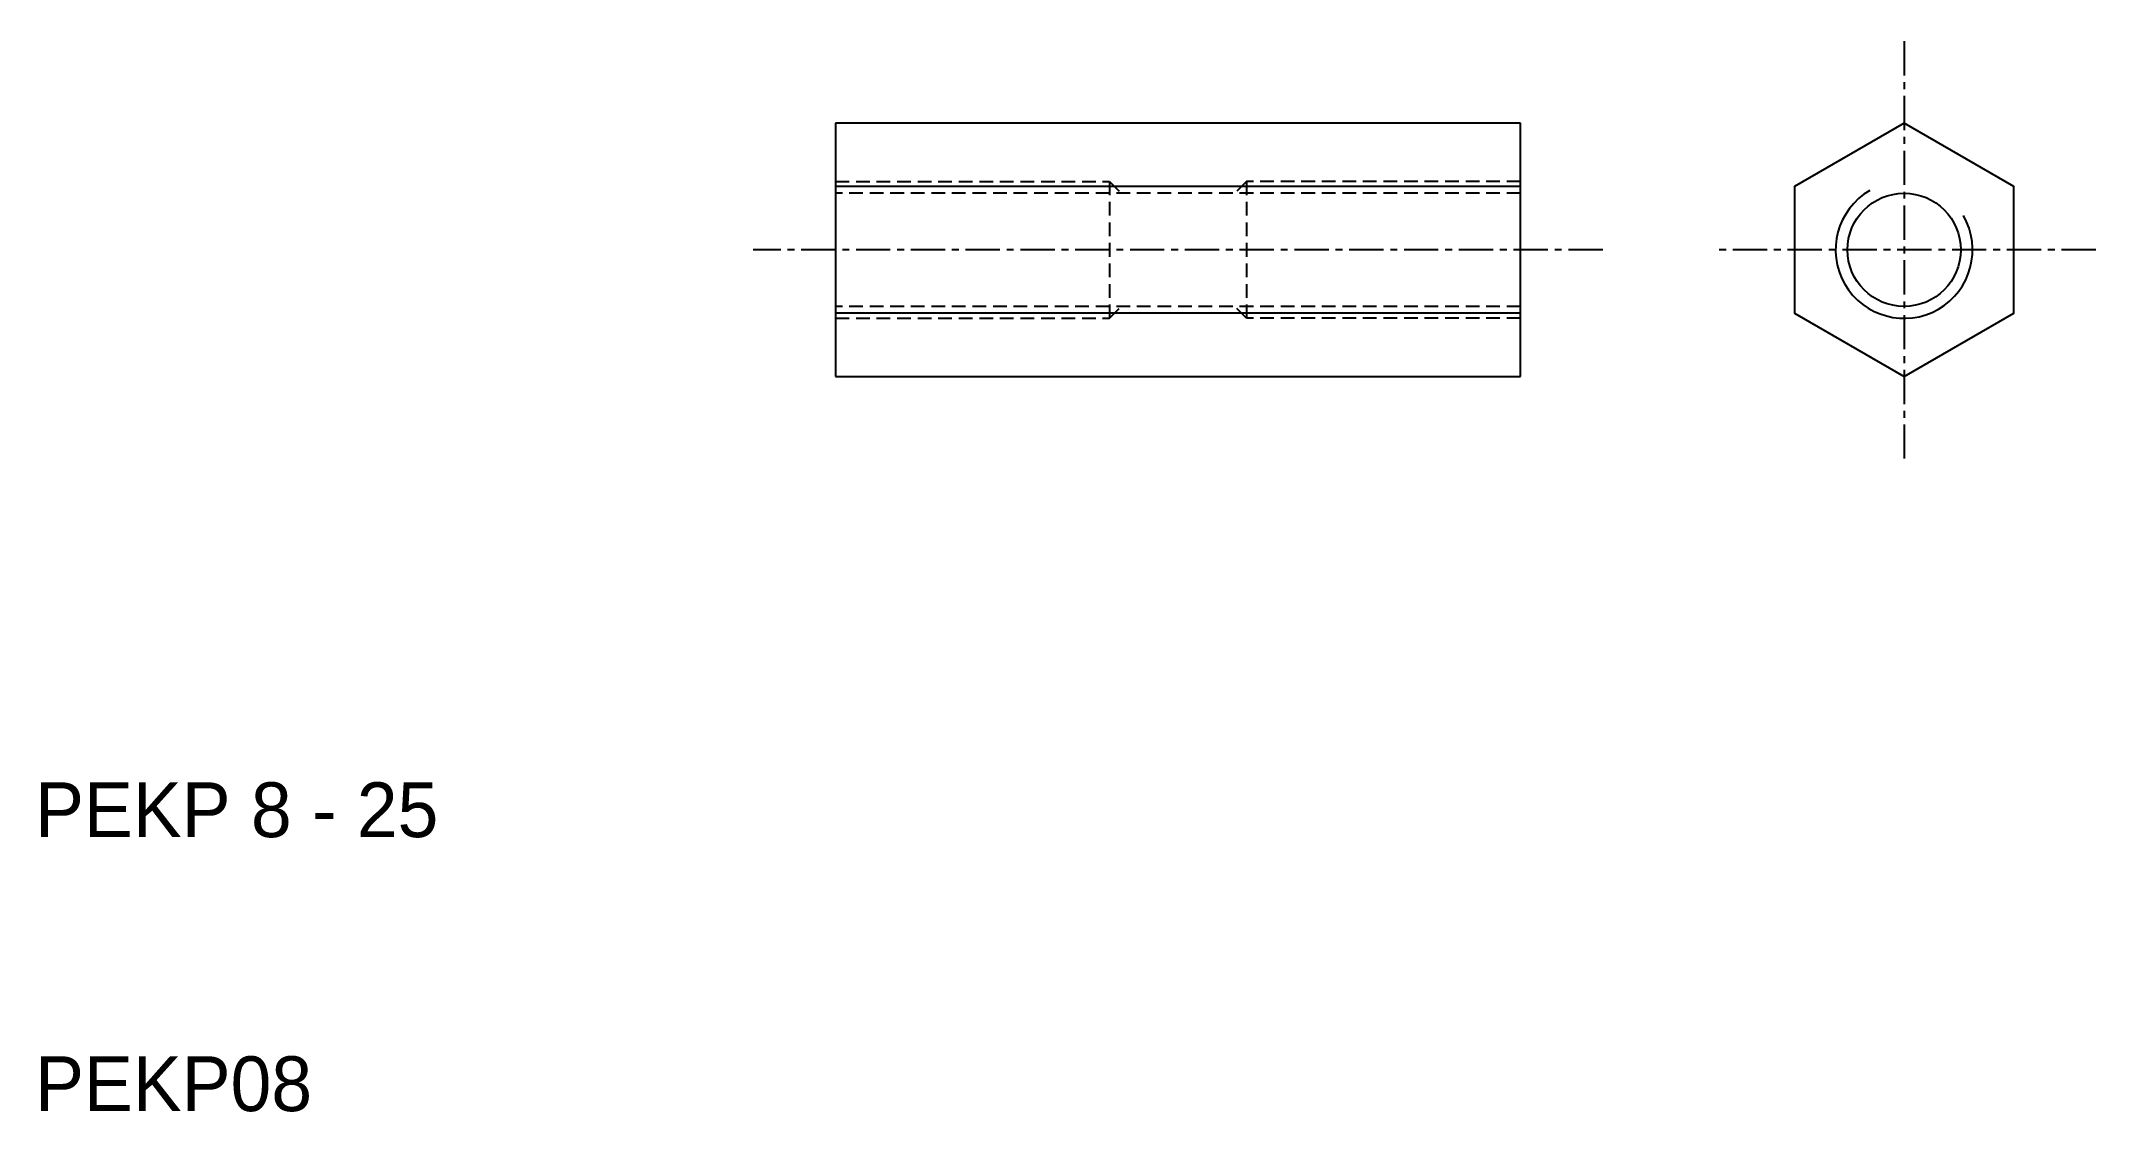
# Model space of a CAD drawing. Extents: x 10.2 to 85.2, y 10 to 49.1.
import ezdxf

# ---------------------------------------------------------------- set-up
doc = ezdxf.new("R2010")
doc.units = 0
doc.linetypes.add('CENTER', pattern=[2, 1.25, -0.25, 0.25, -0.25])
doc.linetypes.add('DASHED', pattern=[0.75, 0.5, -0.25])
doc.layers.get('0').update_dxf_attribs({"linetype": 'CONTINUOUS'})
doc.layers.add('CENTER', color=1, linetype='CENTER')

msp = doc.modelspace()

# ---------------------------------------------------------------- linework, layer by layer
at = {"color": 7, "linetype": 'CONTINUOUS'}
for p, q in [((64.213, 46.057), (39.213, 46.057)), ((39.213, 46.057), (39.213, 36.82)), ((64.213, 36.82), (64.213, 46.057)), ((64.213, 43.748), (39.213, 43.748)), ((64.213, 39.129), (39.213, 39.129)), ((39.213, 36.82), (64.213, 36.82))]:
    msp.add_line(p, q, dxfattribs=at)
at = {"color": 3, "linetype": 'DASHED'}
for p, q in [((39.213, 43.938), (49.213, 43.938)), ((64.213, 43.505), (39.213, 43.505)), ((49.213, 43.938), (49.213, 38.938)), ((49.213, 43.938), (49.646, 43.505)), ((54.213, 43.938), (53.78, 43.505)), ((64.213, 43.938), (54.213, 43.938)), ((54.213, 43.938), (54.213, 38.938)), ((64.213, 39.371), (39.213, 39.371)), ((49.213, 38.938), (49.646, 39.371)), ((54.213, 38.938), (53.78, 39.371)), ((39.213, 38.938), (49.213, 38.938)), ((64.213, 38.938), (54.213, 38.938))]:
    msp.add_line(p, q, dxfattribs=at)
at = {"color": 7, "linetype": 'CONTINUOUS'}
msp.add_lwpolyline([(78.213, 46.057), (74.213, 43.748), (74.213, 39.129), (78.213, 36.82), (82.213, 39.129), (82.213, 43.748)], close=True, dxfattribs=at)
msp.add_circle((78.213, 41.438), 2.067, dxfattribs=at)
at = {"color": 3, "linetype": 'CONTINUOUS'}
msp.add_arc((78.213, 41.438), 2.5, 120, 30, dxfattribs=at)
at = {"layer": 'CENTER', "color": 1, "linetype": 'CENTER'}
for p, q in [((78.213, 49.057), (78.213, 33.82)), ((67.213, 41.438), (36.213, 41.438)), ((85.213, 41.438), (71.213, 41.438))]:
    msp.add_line(p, q, dxfattribs=at)

# ---------------------------------------------------------------- texts
at = {"color": 7, "linetype": 'CONTINUOUS'}
for s, p in [('PEKP 8 - 25', (10, 20)), ('PEKP08', (10, 10))]:
    msp.add_text(s, height=2, dxfattribs=at).set_placement(p)

doc.saveas('drawing.dxf')
